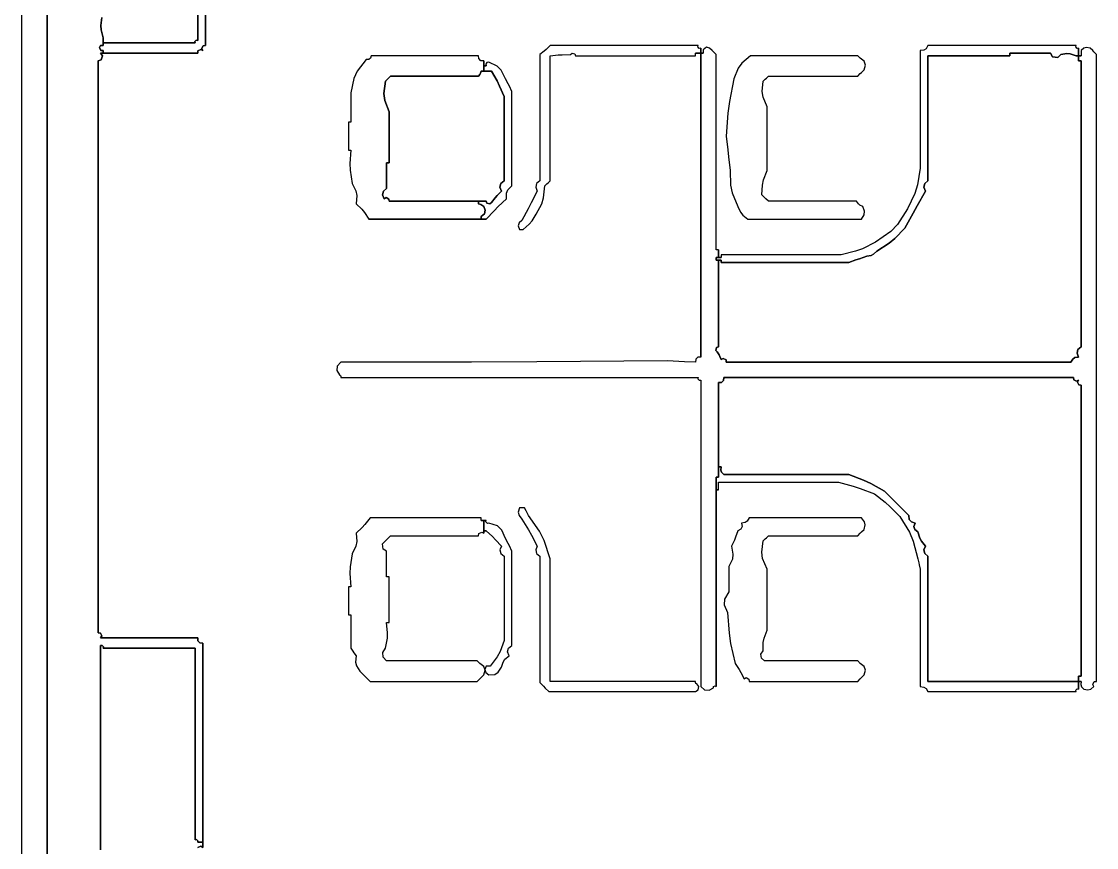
# Model space of a CAD drawing. Extents: x 0 to 5.85, y 0 to 5.4.
# Drawn here: x 0.003 to 1.407, y 1.904 to 2.982 of the extents above; entities that cross this region are included whole.
import ezdxf

# ---------------------------------------------------------------- set-up
doc = ezdxf.new("R2010")
doc.units = 0
doc.header["$LTSCALE"] = 0.40404
doc.layers.get('0').update_dxf_attribs({"linetype": 'CONTINUOUS'})

msp = doc.modelspace()

# ---------------------------------------------------------------- linework, layer by layer
for p, q in [((0.003334, 3.237495), (0.003334, 2.157219)), ((0.036676, 2.215901), (0.036676, 3.185482)), ((0.036676, 3.185482), (0.036676, 2.215901)), ((0.233393, 2.957424), (0.233393, 3.052115)), ((0.233393, 3.052115), (0.233393, 2.957424)), ((0.243396, 3.037444), (0.243396, 2.950755)), ((0.243396, 2.950755), (0.243396, 3.037444)), ((0.108361, 2.987431), (0.107083, 2.976818)), ((0.107083, 2.976818), (0.108361, 2.987431)), ((0.107083, 2.976818), (0.107439, 2.97113)), ((0.107439, 2.97113), (0.107083, 2.976818)), ((0.107439, 2.97113), (0.110028, 2.960758)), ((0.110028, 2.960758), (0.107439, 2.97113)), ((0.106694, 2.950755), (0.10517, 2.948192)), ((0.10517, 2.948192), (0.106694, 2.950755)), ((0.10517, 2.948192), (0.107063, 2.944406)), ((0.107063, 2.944406), (0.10517, 2.948192)), ((0.108028, 2.950755), (0.106694, 2.950755)), ((0.106694, 2.950755), (0.108028, 2.950755)), ((0.108694, 2.950755), (0.108028, 2.950755)), ((0.108028, 2.950755), (0.108694, 2.950755)), ((0.110028, 2.950755), (0.108694, 2.950755)), ((0.108694, 2.950755), (0.110028, 2.950755)), ((0.110028, 2.960758), (0.110028, 2.95409)), ((0.110028, 2.95409), (0.110028, 2.960758)), ((0.110028, 2.960758), (0.110028, 2.95409)), ((0.110028, 2.950755), (0.110028, 2.960758)), ((0.110028, 2.960758), (0.110028, 2.950755)), ((0.110028, 2.950755), (0.110028, 2.960758)), ((0.110028, 2.95409), (0.230059, 2.95409)), ((0.230059, 2.95409), (0.110028, 2.95409)), ((0.110028, 2.95409), (0.230059, 2.95409)), ((0.230059, 2.95409), (0.110028, 2.95409)), ((0.110028, 2.95409), (0.230059, 2.95409)), ((0.230059, 2.95409), (0.110028, 2.95409)), ((0.110028, 2.95409), (0.110028, 2.950755)), ((0.110028, 2.950755), (0.110028, 2.95409)), ((0.110028, 2.95409), (0.110028, 2.950755)), ((0.229657, 2.955932), (0.23155, 2.957825)), ((0.23155, 2.957825), (0.229657, 2.955932)), ((0.230059, 2.95409), (0.229657, 2.955932)), ((0.229657, 2.955932), (0.230059, 2.95409)), ((0.23155, 2.957825), (0.233393, 2.957424)), ((0.233393, 2.957424), (0.23155, 2.957825)), ((0.240431, 2.950436), (0.238538, 2.94665)), ((0.238538, 2.94665), (0.240431, 2.950436)), ((0.243396, 2.950755), (0.240431, 2.950436)), ((0.240431, 2.950436), (0.243396, 2.950755)), ((0.693511, 2.950755), (0.688474, 2.945767)), ((0.770864, 2.950755), (0.693511, 2.950755)), ((0.809541, 2.950755), (0.770864, 2.950755)), ((0.886894, 2.950755), (0.809541, 2.950755)), ((0.886492, 2.948913), (0.886894, 2.950755)), ((0.888385, 2.94702), (0.886492, 2.948913)), ((0.897752, 2.948446), (0.893472, 2.945022)), ((0.901898, 2.947421), (0.897752, 2.948446)), ((1.186971, 2.950755), (1.18447, 2.946648)), ((1.264324, 2.950755), (1.186971, 2.950755)), ((1.303, 2.950755), (1.264324, 2.950755)), ((1.380353, 2.950755), (1.303, 2.950755)), ((1.379952, 2.948913), (1.380353, 2.950755)), ((1.381845, 2.94702), (1.379952, 2.948913)), ((1.3939, 2.948203), (1.390677, 2.947282)), ((1.398691, 2.947421), (1.3939, 2.948203)), ((0.233393, 2.940753), (0.106694, 2.940753)), ((0.106694, 2.940753), (0.233393, 2.940753)), ((0.233393, 2.940753), (0.106694, 2.940753)), ((0.106694, 2.940753), (0.108999, 2.937221)), ((0.108999, 2.937221), (0.106694, 2.940753)), ((0.106694, 2.940753), (0.110028, 2.940753)), ((0.110028, 2.940753), (0.106694, 2.940753)), ((0.106694, 2.940753), (0.110028, 2.940753)), ((0.107063, 2.944406), (0.110028, 2.944087)), ((0.110028, 2.944087), (0.107063, 2.944406)), ((0.108999, 2.937221), (0.107323, 2.932193)), ((0.107323, 2.932193), (0.108999, 2.937221)), ((0.110028, 2.944087), (0.110028, 2.940753)), ((0.110028, 2.940753), (0.110028, 2.944087)), ((0.110028, 2.944087), (0.110028, 2.940753)), ((0.110028, 2.940753), (0.110028, 2.944087)), ((0.110028, 2.944087), (0.110028, 2.940753)), ((0.110028, 2.940753), (0.110028, 2.944087)), ((0.110028, 2.940753), (0.233393, 2.940753)), ((0.233393, 2.940753), (0.110028, 2.940753)), ((0.110028, 2.940753), (0.233393, 2.940753)), ((0.233712, 2.943718), (0.233393, 2.940753)), ((0.233393, 2.940753), (0.233712, 2.943718)), ((0.237498, 2.945611), (0.233712, 2.943718)), ((0.233712, 2.943718), (0.237498, 2.945611)), ((0.240061, 2.944087), (0.237498, 2.945611)), ((0.237498, 2.945611), (0.240061, 2.944087)), ((0.238538, 2.94665), (0.240061, 2.944087)), ((0.240061, 2.944087), (0.238538, 2.94665)), ((0.459115, 2.934239), (0.456783, 2.932489)), ((0.460118, 2.937419), (0.459115, 2.934239)), ((0.516132, 2.937419), (0.460118, 2.937419)), ((0.544139, 2.937419), (0.516132, 2.937419)), ((0.600154, 2.937419), (0.544139, 2.937419)), ((0.600287, 2.933649), (0.600154, 2.937419)), ((0.685787, 2.943416), (0.680174, 2.939086)), ((0.680174, 2.939086), (0.680174, 2.873069)), ((0.688474, 2.945767), (0.685787, 2.943416)), ((0.693511, 2.937419), (0.704154, 2.938425)), ((0.693511, 2.872069), (0.693511, 2.937419)), ((0.704154, 2.938425), (0.709499, 2.938759)), ((0.709499, 2.938759), (0.720184, 2.939086)), ((0.720184, 2.939086), (0.72224, 2.940912)), ((0.72224, 2.940912), (0.725899, 2.939997)), ((0.725899, 2.939997), (0.726853, 2.937419)), ((0.726853, 2.937419), (0.789535, 2.937419)), ((0.789535, 2.937419), (0.820877, 2.937419)), ((0.820877, 2.937419), (0.88356, 2.937419)), ((0.88356, 2.940753), (0.890228, 2.940753)), ((0.890228, 2.940753), (0.88356, 2.940753)), ((0.88356, 2.940753), (0.890228, 2.940753)), ((0.88356, 2.939419), (0.88356, 2.940753)), ((0.88356, 2.938752), (0.88356, 2.939419)), ((0.88356, 2.937419), (0.88356, 2.938752)), ((0.890228, 2.947421), (0.888385, 2.94702)), ((0.890228, 2.940753), (0.890228, 2.947421)), ((0.890228, 2.947421), (0.890228, 2.940753)), ((0.890228, 2.940753), (0.890228, 2.947421)), ((0.893562, 2.940753), (0.890228, 2.940753)), ((0.890228, 2.940753), (0.893562, 2.940753)), ((0.893562, 2.940753), (0.890228, 2.940753)), ((0.890228, 2.940753), (0.890228, 2.543985)), ((0.890228, 2.543985), (0.890228, 2.940753)), ((0.890228, 2.940753), (0.890228, 2.543985)), ((0.893472, 2.945022), (0.893562, 2.940753)), ((0.905232, 2.944087), (0.901898, 2.947421)), ((0.906899, 2.94242), (0.905232, 2.944087)), ((0.910233, 2.939086), (0.906899, 2.94242)), ((0.910233, 2.83706), (0.910233, 2.939086)), ((0.955245, 2.937419), (0.94396, 2.927833)), ((1.011259, 2.937419), (0.955245, 2.937419)), ((1.039266, 2.937419), (1.011259, 2.937419)), ((1.09528, 2.937419), (1.039266, 2.937419)), ((1.096614, 2.936085), (1.09528, 2.937419)), ((1.097281, 2.935418), (1.096614, 2.936085)), ((1.098615, 2.934084), (1.097281, 2.935418)), ((1.103654, 2.930261), (1.098615, 2.934084)), ((1.181721, 2.944816), (1.176968, 2.944087)), ((1.176968, 2.944087), (1.176968, 2.882738)), ((1.18447, 2.946648), (1.181721, 2.944816)), ((1.186971, 2.872069), (1.186971, 2.937419)), ((1.186971, 2.937419), (1.229648, 2.937419)), ((1.229648, 2.937419), (1.186971, 2.937419)), ((1.186971, 2.937419), (1.186971, 2.872069)), ((1.229648, 2.937419), (1.250987, 2.937419)), ((1.250987, 2.937419), (1.229648, 2.937419)), ((1.250987, 2.937419), (1.293665, 2.937419)), ((1.293665, 2.937419), (1.250987, 2.937419)), ((1.293665, 2.939419), (1.293665, 2.940753)), ((1.293665, 2.940753), (1.315003, 2.940753)), ((1.315003, 2.940753), (1.293665, 2.940753)), ((1.293665, 2.940753), (1.293665, 2.939419)), ((1.293665, 2.938752), (1.293665, 2.939419)), ((1.293665, 2.939419), (1.293665, 2.938752)), ((1.293665, 2.937419), (1.293665, 2.938752)), ((1.293665, 2.938752), (1.293665, 2.937419)), ((1.315003, 2.940753), (1.325673, 2.940753)), ((1.325673, 2.940753), (1.315003, 2.940753)), ((1.325673, 2.940753), (1.347012, 2.940753)), ((1.347012, 2.940753), (1.325673, 2.940753)), ((1.347012, 2.940753), (1.349692, 2.936093)), ((1.349692, 2.936093), (1.347012, 2.940753)), ((1.349692, 2.936093), (1.356603, 2.935229)), ((1.356603, 2.935229), (1.349692, 2.936093)), ((1.356603, 2.935229), (1.360348, 2.939086)), ((1.360348, 2.939086), (1.356603, 2.935229)), ((1.360348, 2.939086), (1.368258, 2.940467)), ((1.368258, 2.940467), (1.360348, 2.939086)), ((1.368258, 2.940467), (1.372781, 2.94009)), ((1.372781, 2.94009), (1.368258, 2.940467)), ((1.372781, 2.94009), (1.380353, 2.937419)), ((1.380353, 2.937419), (1.372781, 2.94009)), ((1.380353, 2.937419), (1.383688, 2.937419)), ((1.383688, 2.937419), (1.380353, 2.937419)), ((1.380353, 2.937419), (1.383688, 2.937419)), ((1.383688, 2.937419), (1.380353, 2.937419)), ((1.380353, 2.937419), (1.383688, 2.937419)), ((1.383688, 2.937419), (1.380353, 2.937419)), ((1.383688, 2.947421), (1.381845, 2.94702)), ((1.383688, 2.937419), (1.383688, 2.947421)), ((1.383688, 2.947421), (1.383688, 2.937419)), ((1.383688, 2.937419), (1.383688, 2.947421)), ((1.387022, 2.937419), (1.383688, 2.937419)), ((1.383688, 2.937419), (1.387022, 2.937419)), ((1.387022, 2.937419), (1.383688, 2.937419)), ((1.383688, 2.937419), (1.383688, 2.93075)), ((1.383688, 2.93075), (1.383688, 2.937419)), ((1.383688, 2.937419), (1.383688, 2.93075)), ((1.383688, 2.93075), (1.383688, 2.937419)), ((1.383688, 2.937419), (1.383688, 2.93075)), ((1.383688, 2.93075), (1.383688, 2.937419)), ((1.390677, 2.947282), (1.387022, 2.944087)), ((1.387022, 2.944087), (1.387022, 2.94142)), ((1.387022, 2.94142), (1.387022, 2.940086)), ((1.387022, 2.940086), (1.387022, 2.937419)), ((1.402026, 2.944087), (1.398691, 2.947421)), ((1.403693, 2.94242), (1.402026, 2.944087)), ((1.407027, 2.939086), (1.403693, 2.94242)), ((1.407027, 2.611669), (1.407027, 2.939086)), ((0.107323, 2.932193), (0.10336, 2.93075)), ((0.10336, 2.93075), (0.107323, 2.932193)), ((0.10336, 2.93075), (0.10336, 2.632007)), ((0.10336, 2.632007), (0.10336, 2.93075)), ((0.453449, 2.932417), (0.441776, 2.917306)), ((0.456783, 2.932489), (0.453449, 2.932417)), ((0.603052, 2.930884), (0.600287, 2.933649)), ((0.606822, 2.93075), (0.603052, 2.930884)), ((0.606822, 2.917414), (0.606822, 2.93075)), ((0.606822, 2.93075), (0.606822, 2.917414)), ((0.606822, 2.917414), (0.606822, 2.93075)), ((0.610156, 2.924082), (0.606822, 2.924082)), ((0.606822, 2.924082), (0.610156, 2.924082)), ((0.610156, 2.924082), (0.606822, 2.924082)), ((0.606822, 2.924082), (0.606822, 2.917414)), ((0.606822, 2.917414), (0.606822, 2.924082)), ((0.606822, 2.924082), (0.606822, 2.917414)), ((0.61115, 2.928531), (0.609766, 2.926454)), ((0.609766, 2.926454), (0.610156, 2.924082)), ((0.61349, 2.929083), (0.61115, 2.928531)), ((0.624462, 2.923614), (0.61349, 2.929083)), ((0.629693, 2.918383), (0.624462, 2.923614)), ((0.939124, 2.921137), (0.933572, 2.907411)), ((0.94396, 2.927833), (0.939124, 2.921137)), ((1.103616, 2.919081), (1.105353, 2.925163)), ((1.105353, 2.925163), (1.103654, 2.930261)), ((1.383688, 2.93075), (1.385021, 2.93075)), ((1.385021, 2.93075), (1.383688, 2.93075)), ((1.385021, 2.93075), (1.385688, 2.93075)), ((1.385688, 2.93075), (1.385021, 2.93075)), ((1.385688, 2.93075), (1.387022, 2.93075)), ((1.387022, 2.93075), (1.385688, 2.93075)), ((1.387022, 2.93075), (1.387022, 2.781379)), ((1.387022, 2.781379), (1.387022, 2.93075)), ((0.43737, 2.90776), (0.433444, 2.889073)), ((0.441776, 2.917306), (0.43737, 2.90776)), ((0.478456, 2.904077), (0.481123, 2.906744)), ((0.481123, 2.906744), (0.478456, 2.904077)), ((0.481123, 2.906744), (0.482457, 2.908078)), ((0.482457, 2.908078), (0.481123, 2.906744)), ((0.482457, 2.908078), (0.485124, 2.910745)), ((0.485124, 2.910745), (0.482457, 2.908078)), ((0.485124, 2.910745), (0.531136, 2.910745)), ((0.531136, 2.910745), (0.485124, 2.910745)), ((0.531136, 2.910745), (0.554142, 2.910745)), ((0.554142, 2.910745), (0.531136, 2.910745)), ((0.554142, 2.910745), (0.600154, 2.910745)), ((0.600154, 2.910745), (0.554142, 2.910745)), ((0.600154, 2.910745), (0.601982, 2.913101)), ((0.601982, 2.913101), (0.600154, 2.910745)), ((0.601982, 2.913101), (0.6027, 2.914537)), ((0.6027, 2.914537), (0.601982, 2.913101)), ((0.6027, 2.914537), (0.603488, 2.917414)), ((0.603488, 2.917414), (0.6027, 2.914537)), ((0.603488, 2.917414), (0.606822, 2.917414)), ((0.606822, 2.917414), (0.603488, 2.917414)), ((0.603488, 2.917414), (0.606822, 2.917414)), ((0.616825, 2.917414), (0.603488, 2.917414)), ((0.603488, 2.917414), (0.616825, 2.917414)), ((0.616825, 2.917414), (0.603488, 2.917414)), ((0.606822, 2.917414), (0.616825, 2.917414)), ((0.616825, 2.917414), (0.606822, 2.917414)), ((0.606822, 2.917414), (0.616825, 2.917414)), ((0.616825, 2.917414), (0.624274, 2.904497)), ((0.624274, 2.904497), (0.616825, 2.917414)), ((0.635163, 2.907411), (0.629693, 2.918383)), ((0.638699, 2.900848), (0.635163, 2.907411)), ((0.933572, 2.907411), (0.927823, 2.877689)), ((0.971915, 2.904077), (0.974583, 2.906744)), ((0.974583, 2.906744), (0.975917, 2.908078)), ((0.975917, 2.908078), (0.978584, 2.910745)), ((0.978584, 2.910745), (1.025262, 2.910745)), ((1.025262, 2.910745), (1.048602, 2.910745)), ((1.048602, 2.910745), (1.09528, 2.910745)), ((1.09528, 2.910745), (1.098615, 2.914079)), ((1.098615, 2.914079), (1.100282, 2.915746)), ((1.100282, 2.915746), (1.103616, 2.919081)), ((0.476617, 2.888053), (0.478456, 2.904077)), ((0.478456, 2.904077), (0.476617, 2.888053)), ((0.624274, 2.904497), (0.627632, 2.897781)), ((0.627632, 2.897781), (0.624274, 2.904497)), ((0.627632, 2.897781), (0.633496, 2.884072)), ((0.633496, 2.884072), (0.627632, 2.897781)), ((0.640369, 2.897507), (0.638699, 2.900848)), ((0.643498, 2.89074), (0.640369, 2.897507)), ((0.970502, 2.890665), (0.971915, 2.904077)), ((0.433444, 2.889073), (0.433444, 2.873736)), ((0.47773, 2.879144), (0.476617, 2.888053)), ((0.476617, 2.888053), (0.47773, 2.879144)), ((0.483457, 2.864067), (0.47773, 2.879144)), ((0.47773, 2.879144), (0.483457, 2.864067)), ((0.633496, 2.884072), (0.633496, 2.84006)), ((0.633496, 2.84006), (0.633496, 2.884072)), ((0.643498, 2.841394), (0.643498, 2.89074)), ((0.927823, 2.877689), (0.925809, 2.862582)), ((0.971631, 2.883142), (0.970502, 2.890665)), ((0.976917, 2.870735), (0.971631, 2.883142)), ((1.176968, 2.882738), (1.176968, 2.852063)), ((0.433444, 2.873736), (0.433444, 2.866067)), ((0.433444, 2.866067), (0.433444, 2.85073)), ((0.483457, 2.837393), (0.483457, 2.864067)), ((0.483457, 2.864067), (0.483457, 2.837393)), ((0.680174, 2.873069), (0.680174, 2.84006)), ((0.693511, 2.839394), (0.693511, 2.872069)), ((0.976917, 2.837393), (0.976917, 2.870735)), ((1.186971, 2.839394), (1.186971, 2.872069)), ((1.186971, 2.872069), (1.186971, 2.839394)), ((0.431444, 2.85073), (0.43011, 2.85073)), ((0.43011, 2.85073), (0.43011, 2.836059)), ((0.432111, 2.85073), (0.431444, 2.85073)), ((0.433444, 2.85073), (0.432111, 2.85073)), ((0.925809, 2.862582), (0.92357, 2.832392)), ((1.176968, 2.852063), (1.176968, 2.790714)), ((0.43011, 2.836059), (0.43011, 2.828724)), ((0.483457, 2.824056), (0.483457, 2.837393)), ((0.483457, 2.837393), (0.483457, 2.824056)), ((0.633496, 2.84006), (0.633496, 2.818055)), ((0.633496, 2.818055), (0.633496, 2.84006)), ((0.643498, 2.816721), (0.643498, 2.841394)), ((0.680174, 2.84006), (0.680174, 2.774043)), ((0.693511, 2.774043), (0.693511, 2.839394)), ((0.910233, 2.786047), (0.910233, 2.83706)), ((0.976917, 2.820722), (0.976917, 2.837393)), ((1.186971, 2.774043), (1.186971, 2.839394)), ((1.186971, 2.839394), (1.186971, 2.774043)), ((0.43011, 2.828724), (0.43011, 2.814054)), ((0.483457, 2.797383), (0.483457, 2.824056)), ((0.483457, 2.824056), (0.483457, 2.797383)), ((0.92357, 2.832392), (0.92557, 2.814387)), ((0.43011, 2.814054), (0.431444, 2.814054)), ((0.431444, 2.814054), (0.432111, 2.814054)), ((0.433444, 2.814054), (0.432058, 2.796759)), ((0.432111, 2.814054), (0.433444, 2.814054)), ((0.633496, 2.818055), (0.633496, 2.774043)), ((0.633496, 2.774043), (0.633496, 2.818055)), ((0.643498, 2.767375), (0.643498, 2.816721)), ((0.92557, 2.814387), (0.926571, 2.805385)), ((0.976917, 2.78738), (0.976917, 2.820722)), ((0.432058, 2.796759), (0.432401, 2.787847)), ((0.480123, 2.784046), (0.480123, 2.797383)), ((0.480123, 2.797383), (0.481457, 2.797383)), ((0.481457, 2.797383), (0.480123, 2.797383)), ((0.480123, 2.797383), (0.480123, 2.784046)), ((0.481457, 2.797383), (0.482123, 2.797383)), ((0.482123, 2.797383), (0.481457, 2.797383)), ((0.482123, 2.797383), (0.483457, 2.797383)), ((0.483457, 2.797383), (0.482123, 2.797383)), ((0.926571, 2.805385), (0.928571, 2.78738)), ((0.432401, 2.787847), (0.435111, 2.770709)), ((0.480123, 2.777378), (0.480123, 2.784046)), ((0.480123, 2.784046), (0.480123, 2.777378)), ((0.910233, 2.68402), (0.910233, 2.786047)), ((0.928571, 2.78738), (0.929203, 2.768295)), ((0.972228, 2.775311), (0.976917, 2.78738)), ((1.176968, 2.790714), (1.173182, 2.768681)), ((1.387022, 2.781379), (1.387022, 2.706693)), ((1.387022, 2.706693), (1.387022, 2.781379)), ((0.435111, 2.770709), (0.439891, 2.760963)), ((0.480123, 2.764041), (0.480123, 2.777378)), ((0.480123, 2.777378), (0.480123, 2.764041)), ((0.629256, 2.770541), (0.628069, 2.765792)), ((0.628069, 2.765792), (0.629256, 2.770541)), ((0.628069, 2.765792), (0.630161, 2.760707)), ((0.630161, 2.760707), (0.628069, 2.765792)), ((0.633496, 2.774043), (0.629256, 2.770541)), ((0.629256, 2.770541), (0.633496, 2.774043)), ((0.638255, 2.762467), (0.643498, 2.767375)), ((0.675935, 2.770541), (0.674748, 2.765792)), ((0.674748, 2.765792), (0.67684, 2.760707)), ((0.680174, 2.774043), (0.675935, 2.770541)), ((0.685076, 2.752082), (0.686842, 2.767375)), ((0.686842, 2.767375), (0.68951, 2.770042)), ((0.68951, 2.770042), (0.690844, 2.771376)), ((0.690844, 2.771376), (0.693511, 2.774043)), ((0.929203, 2.768295), (0.93133, 2.75837)), ((0.970248, 2.755705), (0.970824, 2.76864)), ((0.970824, 2.76864), (0.972228, 2.775311)), ((1.173182, 2.768681), (1.16973, 2.757636)), ((1.181544, 2.765792), (1.182731, 2.770541)), ((1.182731, 2.770541), (1.181544, 2.765792)), ((1.183636, 2.760707), (1.181544, 2.765792)), ((1.181544, 2.765792), (1.183636, 2.760707)), ((1.182731, 2.770541), (1.186971, 2.774043)), ((1.186971, 2.774043), (1.182731, 2.770541)), ((0.439891, 2.760963), (0.441037, 2.754852)), ((0.441037, 2.754852), (0.440113, 2.744036)), ((0.474697, 2.755789), (0.475884, 2.760538)), ((0.475884, 2.760538), (0.474697, 2.755789)), ((0.476789, 2.750704), (0.474697, 2.755789)), ((0.474697, 2.755789), (0.476789, 2.750704)), ((0.475884, 2.760538), (0.480123, 2.764041)), ((0.480123, 2.764041), (0.475884, 2.760538)), ((0.479352, 2.752228), (0.476789, 2.750704)), ((0.476789, 2.750704), (0.479352, 2.752228)), ((0.483138, 2.750335), (0.479352, 2.752228)), ((0.479352, 2.752228), (0.483138, 2.750335)), ((0.621972, 2.751866), (0.616825, 2.745703)), ((0.616825, 2.745703), (0.621972, 2.751866)), ((0.624644, 2.754872), (0.621972, 2.751866)), ((0.621972, 2.751866), (0.624644, 2.754872)), ((0.630161, 2.760707), (0.624644, 2.754872)), ((0.624644, 2.754872), (0.630161, 2.760707)), ((0.636417, 2.757874), (0.638255, 2.762467)), ((0.63683, 2.750704), (0.636417, 2.757874)), ((0.67684, 2.760707), (0.668845, 2.745366)), ((0.682569, 2.744201), (0.685076, 2.752082)), ((0.93133, 2.75837), (0.938574, 2.740702)), ((0.973583, 2.752371), (0.970248, 2.755705)), ((0.97525, 2.750704), (0.973583, 2.752371)), ((1.16973, 2.757636), (1.160297, 2.737367)), ((1.173002, 2.741349), (1.183636, 2.760707)), ((1.183636, 2.760707), (1.173002, 2.741349)), ((0.440113, 2.744036), (0.447787, 2.736992)), ((0.483457, 2.74737), (0.483138, 2.750335)), ((0.483138, 2.750335), (0.483457, 2.74737)), ((0.600154, 2.74737), (0.483457, 2.74737)), ((0.483457, 2.74737), (0.600154, 2.74737)), ((0.600154, 2.74737), (0.483457, 2.74737)), ((0.483457, 2.74737), (0.610156, 2.74737)), ((0.610156, 2.74737), (0.483457, 2.74737)), ((0.483457, 2.74737), (0.610156, 2.74737)), ((0.600154, 2.744036), (0.600154, 2.74737)), ((0.600154, 2.74737), (0.600154, 2.744036)), ((0.600154, 2.744036), (0.600154, 2.74737)), ((0.610156, 2.74737), (0.600154, 2.74737)), ((0.600154, 2.74737), (0.610156, 2.74737)), ((0.610156, 2.74737), (0.600154, 2.74737)), ((0.600154, 2.74737), (0.600154, 2.744036)), ((0.600154, 2.744036), (0.600154, 2.74737)), ((0.600154, 2.74737), (0.600154, 2.744036)), ((0.60303, 2.743248), (0.600154, 2.744036)), ((0.600154, 2.744036), (0.60303, 2.743248)), ((0.604466, 2.74253), (0.60303, 2.743248)), ((0.60303, 2.743248), (0.604466, 2.74253)), ((0.606822, 2.740702), (0.604466, 2.74253)), ((0.604466, 2.74253), (0.606822, 2.740702)), ((0.608914, 2.735616), (0.606822, 2.740702)), ((0.606822, 2.740702), (0.608914, 2.735616)), ((0.611116, 2.744793), (0.610156, 2.74737)), ((0.610156, 2.74737), (0.611116, 2.744793)), ((0.614765, 2.743881), (0.611116, 2.744793)), ((0.611116, 2.744793), (0.614765, 2.743881)), ((0.616825, 2.745703), (0.614765, 2.743881)), ((0.614765, 2.743881), (0.616825, 2.745703)), ((0.620497, 2.735019), (0.625841, 2.740364)), ((0.625841, 2.740364), (0.63683, 2.750704)), ((0.664844, 2.737697), (0.656835, 2.722364)), ((0.668845, 2.745366), (0.664844, 2.737697)), ((0.675173, 2.730699), (0.682569, 2.744201)), ((0.938574, 2.740702), (0.9423, 2.733018)), ((0.978584, 2.74737), (0.97525, 2.750704)), ((1.024596, 2.74737), (0.978584, 2.74737)), ((1.047602, 2.74737), (1.024596, 2.74737)), ((1.093613, 2.74737), (1.047602, 2.74737)), ((1.096218, 2.743987), (1.093613, 2.74737)), ((1.098076, 2.7425), (1.096218, 2.743987)), ((1.101949, 2.740702), (1.098076, 2.7425)), ((1.104138, 2.734368), (1.101949, 2.740702)), ((1.160297, 2.737367), (1.147303, 2.717127)), ((1.167668, 2.73168), (1.173002, 2.741349)), ((1.173002, 2.741349), (1.167668, 2.73168)), ((0.447787, 2.736992), (0.451239, 2.732849)), ((0.451239, 2.732849), (0.456784, 2.724031)), ((0.456784, 2.724031), (0.603488, 2.724031)), ((0.603488, 2.724031), (0.456784, 2.724031)), ((0.456784, 2.724031), (0.603488, 2.724031)), ((0.603488, 2.727365), (0.607727, 2.730867)), ((0.607727, 2.730867), (0.603488, 2.727365)), ((0.603488, 2.724031), (0.603488, 2.727365)), ((0.603488, 2.727365), (0.603488, 2.724031)), ((0.603488, 2.724031), (0.603488, 2.727365)), ((0.603488, 2.727365), (0.603488, 2.724031)), ((0.603488, 2.724031), (0.603488, 2.727365)), ((0.603488, 2.727365), (0.603488, 2.724031)), ((0.603488, 2.724031), (0.610156, 2.724031)), ((0.610156, 2.724031), (0.603488, 2.724031)), ((0.603488, 2.724031), (0.610156, 2.724031)), ((0.607727, 2.730867), (0.608914, 2.735616)), ((0.608914, 2.735616), (0.607727, 2.730867)), ((0.610156, 2.724031), (0.620497, 2.735019)), ((0.669933, 2.721697), (0.675173, 2.730699)), ((0.9423, 2.733018), (0.945232, 2.729353)), ((0.945232, 2.729353), (0.95191, 2.724031)), ((0.95191, 2.724031), (1.011259, 2.724031)), ((1.011259, 2.724031), (1.040933, 2.724031)), ((1.040933, 2.724031), (1.100282, 2.724031)), ((1.100282, 2.724031), (1.103682, 2.729805)), ((1.103682, 2.729805), (1.104138, 2.734368)), ((1.156963, 2.712361), (1.167668, 2.73168)), ((1.167668, 2.73168), (1.156963, 2.712361)), ((0.653051, 2.719322), (0.651895, 2.715275)), ((0.651895, 2.715275), (0.653501, 2.710694)), ((0.656835, 2.722364), (0.653051, 2.719322)), ((0.653501, 2.710694), (0.655501, 2.710694)), ((0.655501, 2.710694), (0.656501, 2.710694)), ((0.656501, 2.710694), (0.658502, 2.710694)), ((0.658502, 2.710694), (0.666412, 2.717471)), ((0.666412, 2.717471), (0.669933, 2.721697)), ((1.147303, 2.717127), (1.138335, 2.707801)), ((1.143659, 2.698859), (1.156963, 2.712361)), ((1.156963, 2.712361), (1.143659, 2.698859)), ((1.138335, 2.707801), (1.11862, 2.694023)), ((1.136156, 2.69272), (1.143659, 2.698859)), ((1.143659, 2.698859), (1.136156, 2.69272)), ((1.387022, 2.706693), (1.387022, 2.557321)), ((1.387022, 2.557321), (1.387022, 2.706693)), ((0.911567, 2.68402), (0.910233, 2.68402)), ((0.912234, 2.68402), (0.911567, 2.68402)), ((0.913567, 2.68402), (0.912234, 2.68402)), ((0.913567, 2.674018), (0.913567, 2.68402)), ((0.913567, 2.68402), (0.913567, 2.674018)), ((0.913567, 2.674018), (0.913567, 2.68402)), ((1.092213, 2.682095), (1.073608, 2.677352)), ((1.101414, 2.685503), (1.092213, 2.682095)), ((1.11862, 2.694023), (1.101414, 2.685503)), ((1.115938, 2.678272), (1.120287, 2.682353)), ((1.120287, 2.682353), (1.115938, 2.678272)), ((1.120287, 2.682353), (1.136156, 2.69272)), ((1.136156, 2.69272), (1.120287, 2.682353)), ((0.910233, 2.672684), (0.910233, 2.674018)), ((0.910233, 2.674018), (0.913567, 2.674018)), ((0.913567, 2.674018), (0.910233, 2.674018)), ((0.910233, 2.674018), (0.913567, 2.674018)), ((0.916901, 2.674018), (0.910233, 2.674018)), ((0.910233, 2.674018), (0.916901, 2.674018)), ((0.916901, 2.674018), (0.910233, 2.674018)), ((0.910233, 2.674018), (0.910233, 2.672684)), ((0.910233, 2.672017), (0.910233, 2.672684)), ((0.910233, 2.672684), (0.910233, 2.672017)), ((0.910233, 2.670684), (0.910233, 2.672017)), ((0.910233, 2.672017), (0.910233, 2.670684)), ((0.913567, 2.670684), (0.910233, 2.670684)), ((0.910233, 2.670684), (0.913567, 2.670684)), ((0.913567, 2.670684), (0.910233, 2.670684)), ((0.910233, 2.670684), (0.916901, 2.670684)), ((0.916901, 2.670684), (0.910233, 2.670684)), ((0.910233, 2.670684), (0.916901, 2.670684)), ((0.913567, 2.557321), (0.913567, 2.670684)), ((0.913567, 2.670684), (0.913567, 2.557321)), ((0.913567, 2.557321), (0.913567, 2.670684)), ((0.916901, 2.670684), (0.913567, 2.670684)), ((0.913567, 2.670684), (0.916901, 2.670684)), ((0.916901, 2.670684), (0.913567, 2.670684)), ((0.913567, 2.670684), (0.913567, 2.557321)), ((0.913567, 2.557321), (0.913567, 2.670684)), ((0.913567, 2.670684), (0.913567, 2.557321)), ((0.979584, 2.677352), (0.916901, 2.677352)), ((0.916901, 2.677352), (0.916901, 2.676018)), ((0.916901, 2.676018), (0.916901, 2.675352)), ((0.916901, 2.675352), (0.916901, 2.674018)), ((0.916901, 2.670684), (0.916901, 2.66935)), ((0.916901, 2.66935), (0.916901, 2.670684)), ((0.916901, 2.66935), (0.916901, 2.668683)), ((0.916901, 2.668683), (0.916901, 2.66935)), ((0.916901, 2.668683), (0.916901, 2.66735)), ((0.916901, 2.66735), (0.916901, 2.668683)), ((0.916901, 2.66735), (0.983585, 2.66735)), ((0.983585, 2.66735), (0.916901, 2.66735)), ((1.010925, 2.677352), (0.979584, 2.677352)), ((0.983585, 2.66735), (1.016927, 2.66735)), ((1.016927, 2.66735), (0.983585, 2.66735)), ((1.073608, 2.677352), (1.010925, 2.677352)), ((1.016927, 2.66735), (1.083611, 2.66735)), ((1.083611, 2.66735), (1.016927, 2.66735)), ((1.083611, 2.66735), (1.092916, 2.670768)), ((1.092916, 2.670768), (1.083611, 2.66735)), ((1.092916, 2.670768), (1.097585, 2.672435)), ((1.097585, 2.672435), (1.092916, 2.670768)), ((1.097585, 2.672435), (1.10695, 2.675685)), ((1.10695, 2.675685), (1.097585, 2.672435)), ((1.10695, 2.675685), (1.112825, 2.676715)), ((1.112825, 2.676715), (1.10695, 2.675685)), ((1.112825, 2.676715), (1.115938, 2.678272)), ((1.115938, 2.678272), (1.112825, 2.676715)), ((0.10336, 2.632007), (0.10336, 2.482636)), ((0.10336, 2.482636), (0.10336, 2.632007)), ((1.407027, 2.44796), (1.407027, 2.611669)), ((0.910136, 2.552762), (0.911018, 2.556291)), ((0.911018, 2.556291), (0.910136, 2.552762)), ((0.911018, 2.556291), (0.913567, 2.557321)), ((0.913567, 2.557321), (0.911018, 2.556291)), ((1.387022, 2.557321), (1.382783, 2.553819)), ((1.382783, 2.553819), (1.387022, 2.557321)), ((0.883693, 2.541086), (0.88356, 2.537316)), ((0.886458, 2.543851), (0.883693, 2.541086)), ((0.890228, 2.543985), (0.886458, 2.543851)), ((0.9119, 2.550653), (0.910136, 2.552762)), ((0.910136, 2.552762), (0.9119, 2.550653)), ((0.914189, 2.546809), (0.9119, 2.550653)), ((0.9119, 2.550653), (0.914189, 2.546809)), ((0.9152, 2.544787), (0.914189, 2.546809)), ((0.914189, 2.546809), (0.9152, 2.544787)), ((0.916901, 2.54065), (0.9152, 2.544787)), ((0.9152, 2.544787), (0.916901, 2.54065)), ((0.919465, 2.542174), (0.916901, 2.54065)), ((0.916901, 2.54065), (0.919465, 2.542174)), ((0.923251, 2.540281), (0.919465, 2.542174)), ((0.919465, 2.542174), (0.923251, 2.540281)), ((1.376186, 2.541423), (1.373685, 2.537316)), ((1.373685, 2.537316), (1.376186, 2.541423)), ((1.378935, 2.543256), (1.376186, 2.541423)), ((1.376186, 2.541423), (1.378935, 2.543256)), ((1.383688, 2.543985), (1.378935, 2.543256)), ((1.378935, 2.543256), (1.383688, 2.543985)), ((1.382783, 2.553819), (1.381595, 2.54907)), ((1.381595, 2.54907), (1.382783, 2.553819)), ((1.381595, 2.54907), (1.383688, 2.543985)), ((1.383688, 2.543985), (1.381595, 2.54907)), ((0.415718, 2.532252), (0.415141, 2.526478)), ((0.420108, 2.537316), (0.415718, 2.532252)), ((0.590819, 2.537316), (0.420108, 2.537316)), ((0.676177, 2.53765), (0.590819, 2.537316)), ((0.846883, 2.538983), (0.676177, 2.53765)), ((0.861548, 2.538203), (0.846883, 2.538983)), ((0.868884, 2.537869), (0.861548, 2.538203)), ((0.88356, 2.537316), (0.868884, 2.537869)), ((0.92357, 2.537316), (0.923251, 2.540281)), ((0.923251, 2.540281), (0.92357, 2.537316)), ((1.103616, 2.537316), (0.92357, 2.537316)), ((0.92357, 2.537316), (1.103616, 2.537316)), ((1.193639, 2.537316), (1.103616, 2.537316)), ((1.103616, 2.537316), (1.193639, 2.537316)), ((1.373685, 2.537316), (1.193639, 2.537316)), ((1.193639, 2.537316), (1.373685, 2.537316)), ((0.415141, 2.526478), (0.41844, 2.520645)), ((0.41844, 2.520645), (0.419744, 2.519921)), ((0.419744, 2.519921), (0.42031, 2.518788)), ((0.42031, 2.518788), (0.420108, 2.517311)), ((0.420108, 2.517311), (0.606822, 2.517311)), ((0.606822, 2.517311), (0.700179, 2.517311)), ((0.700179, 2.517311), (0.886894, 2.517311)), ((0.886894, 2.517311), (0.886578, 2.515452)), ((0.886578, 2.515452), (0.888368, 2.513661)), ((0.888368, 2.513661), (0.890228, 2.513977)), ((0.890228, 2.513977), (0.890228, 2.353936)), ((0.917337, 2.510776), (0.920102, 2.513541)), ((0.920102, 2.513541), (0.917337, 2.510776)), ((0.920102, 2.513541), (0.920236, 2.517311)), ((0.920236, 2.517311), (0.920102, 2.513541)), ((0.920236, 2.517311), (1.102949, 2.517311)), ((1.102949, 2.517311), (0.920236, 2.517311)), ((1.102949, 2.517311), (1.194306, 2.517311)), ((1.194306, 2.517311), (1.102949, 2.517311)), ((1.194306, 2.517311), (1.377019, 2.517311)), ((1.377019, 2.517311), (1.194306, 2.517311)), ((1.377019, 2.517311), (1.377338, 2.514346)), ((1.377338, 2.514346), (1.377019, 2.517311)), ((1.377338, 2.514346), (1.381124, 2.512453)), ((1.381124, 2.512453), (1.377338, 2.514346)), ((1.381124, 2.512453), (1.383688, 2.513977)), ((1.383688, 2.513977), (1.381124, 2.512453)), ((1.383688, 2.513977), (1.382164, 2.511413)), ((1.382164, 2.511413), (1.383688, 2.513977)), ((0.913567, 2.510643), (0.917337, 2.510776)), ((0.917337, 2.510776), (0.913567, 2.510643)), ((0.913567, 2.387278), (0.913567, 2.510643)), ((0.913567, 2.510643), (0.913567, 2.387278)), ((0.913567, 2.387278), (0.913567, 2.510643)), ((0.913567, 2.510643), (0.913567, 2.400615)), ((0.913567, 2.400615), (0.913567, 2.510643)), ((0.913567, 2.510643), (0.913567, 2.400615)), ((1.382164, 2.511413), (1.384057, 2.507627)), ((1.384057, 2.507627), (1.382164, 2.511413)), ((1.384057, 2.507627), (1.387022, 2.507309)), ((1.387022, 2.507309), (1.384057, 2.507627)), ((1.387022, 2.507309), (1.387022, 2.35527)), ((1.387022, 2.35527), (1.387022, 2.507309)), ((0.10336, 2.482636), (0.10336, 2.183892)), ((0.10336, 2.183892), (0.10336, 2.482636)), ((1.407027, 2.120543), (1.407027, 2.44796)), ((0.916901, 2.400615), (0.913567, 2.400615)), ((0.913567, 2.400615), (0.916901, 2.400615)), ((0.916901, 2.400615), (0.913567, 2.400615)), ((0.913567, 2.400615), (0.913567, 2.387278)), ((0.913567, 2.387278), (0.913567, 2.400615)), ((0.913567, 2.400615), (0.913567, 2.387278)), ((0.913567, 2.400615), (0.916901, 2.400615)), ((0.916901, 2.400615), (0.913567, 2.400615)), ((0.913567, 2.400615), (0.916901, 2.400615)), ((0.916425, 2.396424), (0.916901, 2.400615)), ((0.916901, 2.400615), (0.916425, 2.396424)), ((0.911567, 2.387278), (0.910233, 2.387278)), ((0.910233, 2.387278), (0.910233, 2.370607)), ((0.910233, 2.370607), (0.910233, 2.387278)), ((0.910233, 2.387278), (0.910233, 2.370607)), ((0.910233, 2.113874), (0.910233, 2.387278)), ((0.910233, 2.387278), (0.910233, 2.113874)), ((0.910233, 2.113874), (0.910233, 2.387278)), ((0.910233, 2.387278), (0.911567, 2.387278)), ((0.912234, 2.387278), (0.911567, 2.387278)), ((0.911567, 2.387278), (0.912234, 2.387278)), ((0.913567, 2.387278), (0.912234, 2.387278)), ((0.912234, 2.387278), (0.913567, 2.387278)), ((0.91734, 2.393679), (0.916425, 2.396424)), ((0.916425, 2.396424), (0.91734, 2.393679)), ((0.920236, 2.390612), (0.91734, 2.393679)), ((0.91734, 2.393679), (0.920236, 2.390612)), ((0.985586, 2.390612), (0.920236, 2.390612)), ((0.920236, 2.390612), (0.985586, 2.390612)), ((1.018261, 2.390612), (0.985586, 2.390612)), ((0.985586, 2.390612), (1.018261, 2.390612)), ((1.083611, 2.390612), (1.018261, 2.390612)), ((1.018261, 2.390612), (1.083611, 2.390612)), ((1.102768, 2.383078), (1.083611, 2.390612)), ((1.083611, 2.390612), (1.102768, 2.383078)), ((0.913567, 2.376608), (0.913567, 2.380609)), ((0.913567, 2.380609), (0.97625, 2.380609)), ((0.913567, 2.374608), (0.913567, 2.376608)), ((0.913567, 2.370607), (0.913567, 2.374608)), ((0.97625, 2.380609), (1.007591, 2.380609)), ((1.007591, 2.380609), (1.070274, 2.380609)), ((1.070274, 2.380609), (1.089184, 2.375408)), ((1.089184, 2.375408), (1.098553, 2.372396)), ((1.098553, 2.372396), (1.116953, 2.365606)), ((1.112171, 2.378712), (1.102768, 2.383078)), ((1.102768, 2.383078), (1.112171, 2.378712)), ((1.130289, 2.36894), (1.112171, 2.378712)), ((1.112171, 2.378712), (1.130289, 2.36894)), ((0.910233, 2.370607), (0.913567, 2.370607)), ((0.913567, 2.370607), (0.910233, 2.370607)), ((0.910233, 2.370607), (0.913567, 2.370607)), ((1.116953, 2.365606), (1.131009, 2.354453)), ((1.142959, 2.35627), (1.130289, 2.36894)), ((1.130289, 2.36894), (1.142959, 2.35627)), ((0.653501, 2.347268), (0.652003, 2.341305)), ((0.656168, 2.347268), (0.653501, 2.347268)), ((0.657502, 2.347268), (0.656168, 2.347268)), ((0.660169, 2.347268), (0.657502, 2.347268)), ((0.662209, 2.343287), (0.660169, 2.347268)), ((0.890228, 2.353936), (0.890228, 2.273915)), ((1.131009, 2.354453), (1.137728, 2.348406)), ((1.137728, 2.348406), (1.150294, 2.335598)), ((1.149294, 2.349935), (1.142959, 2.35627)), ((1.142959, 2.35627), (1.149294, 2.349935)), ((1.161964, 2.337265), (1.149294, 2.349935)), ((1.149294, 2.349935), (1.161964, 2.337265)), ((1.387022, 2.35527), (1.387022, 2.27925)), ((1.387022, 2.27925), (1.387022, 2.35527)), ((0.458451, 2.333931), (0.451728, 2.325408)), ((0.516466, 2.333931), (0.458451, 2.333931)), ((0.545473, 2.333931), (0.516466, 2.333931)), ((0.603488, 2.333931), (0.545473, 2.333931)), ((0.603488, 2.332597), (0.603488, 2.333931)), ((0.603488, 2.33193), (0.603488, 2.332597)), ((0.603488, 2.330597), (0.603488, 2.33193)), ((0.606822, 2.330597), (0.603488, 2.330597)), ((0.603488, 2.330597), (0.606822, 2.330597)), ((0.606822, 2.330597), (0.603488, 2.330597)), ((0.606822, 2.313926), (0.606822, 2.330597)), ((0.606822, 2.330597), (0.606822, 2.313926)), ((0.606822, 2.313926), (0.606822, 2.330597)), ((0.610156, 2.330597), (0.606822, 2.330597)), ((0.606822, 2.330597), (0.610156, 2.330597)), ((0.610156, 2.330597), (0.606822, 2.330597)), ((0.606822, 2.330597), (0.606822, 2.31726)), ((0.606822, 2.31726), (0.606822, 2.330597)), ((0.606822, 2.330597), (0.606822, 2.31726)), ((0.609755, 2.328754), (0.610156, 2.330597)), ((0.652003, 2.341305), (0.652953, 2.337031)), ((0.652953, 2.337031), (0.656835, 2.332264)), ((0.656835, 2.332264), (0.665259, 2.31851)), ((0.66321, 2.341286), (0.662209, 2.343287)), ((0.66517, 2.337265), (0.66321, 2.341286)), ((0.679756, 2.316533), (0.66517, 2.337265)), ((0.953577, 2.333931), (0.951076, 2.329824)), ((1.012259, 2.333931), (0.953577, 2.333931)), ((1.0416, 2.333931), (1.012259, 2.333931)), ((1.100282, 2.333931), (1.0416, 2.333931)), ((1.104019, 2.329049), (1.100282, 2.333931)), ((1.150294, 2.335598), (1.162858, 2.315262)), ((1.162526, 2.332087), (1.161964, 2.337265)), ((1.161964, 2.337265), (1.162526, 2.332087)), ((1.165308, 2.328749), (1.162526, 2.332087)), ((1.162526, 2.332087), (1.165308, 2.328749)), ((0.44802, 2.321363), (0.440113, 2.313926)), ((0.451728, 2.325408), (0.44802, 2.321363)), ((0.606822, 2.31726), (0.610156, 2.31726)), ((0.610156, 2.31726), (0.606822, 2.31726)), ((0.606822, 2.31726), (0.610156, 2.31726)), ((0.611648, 2.326861), (0.609755, 2.328754)), ((0.610156, 2.31726), (0.618411, 2.309519)), ((0.61349, 2.327262), (0.611648, 2.326861)), ((0.624695, 2.32357), (0.61349, 2.327262)), ((0.630587, 2.318131), (0.624695, 2.32357)), ((0.635163, 2.307257), (0.630587, 2.318131)), ((0.665259, 2.31851), (0.669267, 2.311495)), ((0.685677, 2.304691), (0.679756, 2.316533)), ((0.938574, 2.31726), (0.935837, 2.309034)), ((0.942559, 2.319292), (0.938574, 2.31726)), ((0.94434, 2.322855), (0.942559, 2.319292)), ((0.948328, 2.327991), (0.943575, 2.327262)), ((0.943575, 2.327262), (0.94434, 2.322855)), ((0.951076, 2.329824), (0.948328, 2.327991)), ((1.100282, 2.315593), (1.103616, 2.318927)), ((1.103616, 2.318927), (1.104934, 2.324932)), ((1.104934, 2.324932), (1.104019, 2.329049)), ((1.1703, 2.327262), (1.165308, 2.328749)), ((1.165308, 2.328749), (1.1703, 2.327262)), ((1.168694, 2.322681), (1.1703, 2.327262)), ((1.1703, 2.327262), (1.168694, 2.322681)), ((1.16985, 2.318634), (1.168694, 2.322681)), ((1.168694, 2.322681), (1.16985, 2.318634)), ((1.173634, 2.315593), (1.16985, 2.318634)), ((1.16985, 2.318634), (1.173634, 2.315593)), ((0.441037, 2.30311), (0.439891, 2.296999)), ((0.440113, 2.313926), (0.441037, 2.30311)), ((0.474598, 2.300178), (0.478456, 2.303923)), ((0.478456, 2.303923), (0.481123, 2.30659)), ((0.481123, 2.30659), (0.482457, 2.307924)), ((0.482457, 2.307924), (0.485124, 2.310592)), ((0.485124, 2.310592), (0.531136, 2.310592)), ((0.531136, 2.310592), (0.554142, 2.310592)), ((0.554142, 2.310592), (0.600154, 2.310592)), ((0.600154, 2.310592), (0.600473, 2.313557)), ((0.600473, 2.313557), (0.604259, 2.31545)), ((0.604259, 2.31545), (0.606822, 2.313926)), ((0.618411, 2.309519), (0.622421, 2.30551)), ((0.622421, 2.30551), (0.630161, 2.297255)), ((0.638699, 2.300694), (0.635163, 2.307257)), ((0.669267, 2.311495), (0.67684, 2.297255)), ((0.693511, 2.280584), (0.685677, 2.304691)), ((0.934152, 2.30499), (0.930238, 2.297255)), ((0.935837, 2.309034), (0.934152, 2.30499)), ((0.969944, 2.289249), (0.971915, 2.303923)), ((0.971915, 2.303923), (0.974583, 2.30659)), ((0.974583, 2.30659), (0.975917, 2.307924)), ((0.975917, 2.307924), (0.978584, 2.310592)), ((0.978584, 2.310592), (1.025262, 2.310592)), ((1.025262, 2.310592), (1.048602, 2.310592)), ((1.048602, 2.310592), (1.09528, 2.310592)), ((1.09528, 2.310592), (1.098615, 2.313926)), ((1.098615, 2.313926), (1.100282, 2.315593)), ((1.162858, 2.315262), (1.167742, 2.30375)), ((1.167742, 2.30375), (1.173634, 2.280584)), ((1.176253, 2.307658), (1.173634, 2.315593)), ((1.173634, 2.315593), (1.176253, 2.307658)), ((1.178383, 2.303753), (1.176253, 2.307658)), ((1.176253, 2.307658), (1.178383, 2.303753)), ((1.183636, 2.297255), (1.178383, 2.303753)), ((1.178383, 2.303753), (1.183636, 2.297255)), ((0.439891, 2.296999), (0.435111, 2.287252)), ((0.475462, 2.293266), (0.474598, 2.300178)), ((0.480123, 2.290586), (0.475462, 2.293266)), ((0.480123, 2.27725), (0.480123, 2.290586)), ((0.630161, 2.297255), (0.628069, 2.292169)), ((0.628069, 2.292169), (0.629256, 2.28742)), ((0.640369, 2.297354), (0.638699, 2.300694)), ((0.643498, 2.290586), (0.640369, 2.297354)), ((0.643498, 2.24124), (0.643498, 2.290586)), ((0.67684, 2.297255), (0.674748, 2.292169)), ((0.674748, 2.292169), (0.675935, 2.28742)), ((0.930238, 2.297255), (0.932361, 2.286714)), ((0.971088, 2.280858), (0.969944, 2.289249)), ((1.181544, 2.292169), (1.183636, 2.297255)), ((1.183636, 2.297255), (1.181544, 2.292169)), ((1.182731, 2.28742), (1.181544, 2.292169)), ((1.181544, 2.292169), (1.182731, 2.28742)), ((0.435111, 2.287252), (0.432401, 2.270115)), ((0.480123, 2.270581), (0.480123, 2.27725)), ((0.629256, 2.28742), (0.633496, 2.283918)), ((0.633496, 2.283918), (0.633496, 2.239907)), ((0.675935, 2.28742), (0.680174, 2.283918)), ((0.680174, 2.283918), (0.680174, 2.217901)), ((0.693511, 2.216567), (0.693511, 2.280584)), ((0.931556, 2.280275), (0.926904, 2.270581)), ((0.932361, 2.286714), (0.931556, 2.280275)), ((0.976917, 2.267247), (0.971088, 2.280858)), ((1.173634, 2.280584), (1.174967, 2.275249)), ((1.174967, 2.275249), (1.175634, 2.272582)), ((1.186971, 2.283918), (1.182731, 2.28742)), ((1.182731, 2.28742), (1.186971, 2.283918)), ((1.186971, 2.218568), (1.186971, 2.283918)), ((1.186971, 2.283918), (1.186971, 2.218568)), ((1.387022, 2.27925), (1.387022, 2.127211)), ((1.387022, 2.127211), (1.387022, 2.27925)), ((0.432401, 2.270115), (0.432058, 2.261203)), ((0.432058, 2.261203), (0.433444, 2.243908)), ((0.480123, 2.257245), (0.480123, 2.270581)), ((0.890228, 2.273915), (0.890228, 2.113874)), ((0.926904, 2.270581), (0.926904, 2.257245)), ((0.976917, 2.235239), (0.976917, 2.267247)), ((1.175634, 2.272582), (1.176968, 2.267247)), ((1.176968, 2.267247), (1.176968, 2.205898)), ((0.481457, 2.257245), (0.480123, 2.257245)), ((0.482123, 2.257245), (0.481457, 2.257245)), ((0.483457, 2.257245), (0.482123, 2.257245)), ((0.483457, 2.233238), (0.483457, 2.257245)), ((0.926904, 2.257245), (0.926904, 2.250576)), ((0.926904, 2.250576), (0.926904, 2.237239)), ((0.431444, 2.243908), (0.43011, 2.243908)), ((0.43011, 2.243908), (0.43011, 2.229237)), ((0.432111, 2.243908), (0.431444, 2.243908)), ((0.433444, 2.243908), (0.432111, 2.243908)), ((0.483457, 2.221235), (0.483457, 2.233238)), ((0.633496, 2.239907), (0.633496, 2.217901)), ((0.643498, 2.216567), (0.643498, 2.24124)), ((0.926904, 2.237239), (0.921444, 2.228049)), ((0.976917, 2.219235), (0.976917, 2.235239)), ((0.43011, 2.229237), (0.43011, 2.221902)), ((0.43011, 2.221902), (0.43011, 2.207232)), ((0.483457, 2.197229), (0.483457, 2.221235)), ((0.633496, 2.217901), (0.633496, 2.17389)), ((0.680174, 2.217901), (0.680174, 2.184893)), ((0.921444, 2.228049), (0.920963, 2.220365)), ((0.920963, 2.220365), (0.925237, 2.210566)), ((0.976917, 2.187227), (0.976917, 2.219235)), ((1.186971, 2.185893), (1.186971, 2.218568)), ((1.186971, 2.218568), (1.186971, 2.185893)), ((0.036676, 0.276738), (0.036676, 2.215901)), ((0.036676, 2.215901), (0.036676, 0.276738)), ((0.43011, 2.207232), (0.431444, 2.207232)), ((0.431444, 2.207232), (0.432111, 2.207232)), ((0.432111, 2.207232), (0.433444, 2.207232)), ((0.433444, 2.207232), (0.433444, 2.189894)), ((0.643498, 2.167221), (0.643498, 2.216567)), ((0.693511, 2.184559), (0.693511, 2.216567)), ((0.925237, 2.210566), (0.927243, 2.183669)), ((1.176968, 2.205898), (1.176968, 2.175224)), ((0.433444, 2.189894), (0.433444, 2.181225)), ((0.481455, 2.183942), (0.480123, 2.197229)), ((0.480123, 2.197229), (0.481457, 2.197229)), ((0.481457, 2.197229), (0.482123, 2.197229)), ((0.482123, 2.197229), (0.483457, 2.197229)), ((0.10336, 2.183892), (0.106325, 2.183573)), ((0.106325, 2.183573), (0.10336, 2.183892)), ((0.106325, 2.183573), (0.108218, 2.179787)), ((0.108218, 2.179787), (0.106325, 2.183573)), ((0.108218, 2.179787), (0.106694, 2.177224)), ((0.106694, 2.177224), (0.108218, 2.179787)), ((0.106694, 2.177224), (0.157374, 2.177224)), ((0.157374, 2.177224), (0.106694, 2.177224)), ((0.157374, 2.177224), (0.182713, 2.177224)), ((0.182713, 2.177224), (0.157374, 2.177224)), ((0.182713, 2.177224), (0.233393, 2.177224)), ((0.233393, 2.177224), (0.182713, 2.177224)), ((0.233393, 2.177224), (0.233527, 2.173454)), ((0.233527, 2.173454), (0.233393, 2.177224)), ((0.433444, 2.181225), (0.433444, 2.163887)), ((0.478456, 2.163887), (0.481107, 2.176975)), ((0.481107, 2.176975), (0.481455, 2.183942)), ((0.680174, 2.184893), (0.680174, 2.118876)), ((0.693511, 2.120543), (0.693511, 2.184559)), ((0.927243, 2.183669), (0.929265, 2.170184)), ((0.971969, 2.171408), (0.973035, 2.177089)), ((0.973035, 2.177089), (0.976917, 2.187227)), ((1.186971, 2.120543), (1.186971, 2.185893)), ((1.186971, 2.185893), (1.186971, 2.120543)), ((0.106694, 2.167221), (0.108553, 2.167537)), ((0.108553, 2.167537), (0.106694, 2.167221)), ((0.106694, 2.060527), (0.106694, 2.167221)), ((0.106694, 2.167221), (0.106694, 2.060527)), ((0.108553, 2.167537), (0.110344, 2.165747)), ((0.110344, 2.165747), (0.108553, 2.167537)), ((0.110344, 2.165747), (0.110028, 2.163887)), ((0.110028, 2.163887), (0.110344, 2.165747)), ((0.110028, 2.163887), (0.15804, 2.163887)), ((0.15804, 2.163887), (0.110028, 2.163887)), ((0.15804, 2.163887), (0.182047, 2.163887)), ((0.182047, 2.163887), (0.15804, 2.163887)), ((0.182047, 2.163887), (0.230059, 2.163887)), ((0.230059, 2.163887), (0.182047, 2.163887)), ((0.230059, 2.163887), (0.230059, 2.063862)), ((0.230059, 2.063862), (0.230059, 2.163887)), ((0.233527, 2.173454), (0.236292, 2.170689)), ((0.236292, 2.170689), (0.233527, 2.173454)), ((0.236292, 2.170689), (0.240061, 2.170556)), ((0.240061, 2.170556), (0.236292, 2.170689)), ((0.240061, 2.170556), (0.240061, 1.903821)), ((0.240061, 1.903821), (0.240061, 2.170556)), ((0.240061, 2.170556), (0.240061, 1.903821)), ((0.240061, 1.910489), (0.240061, 2.170556)), ((0.240061, 2.170556), (0.240061, 1.910489)), ((0.240061, 1.910489), (0.240061, 2.170556)), ((0.433444, 2.163887), (0.436112, 2.159886)), ((0.475156, 2.158054), (0.478456, 2.163887)), ((0.633496, 2.17389), (0.628474, 2.159521)), ((0.638072, 2.15897), (0.639259, 2.163719)), ((0.639259, 2.163719), (0.643498, 2.167221)), ((0.929265, 2.170184), (0.935239, 2.143882)), ((0.971915, 2.160553), (0.971969, 2.171408)), ((1.176968, 2.175224), (1.176968, 2.113874)), ((0.003334, 2.157219), (0.003334, -0.003334)), ((0.436112, 2.159886), (0.437445, 2.157886)), ((0.437445, 2.157886), (0.440113, 2.153885)), ((0.440113, 2.153885), (0.439438, 2.145664)), ((0.475734, 2.152281), (0.475156, 2.158054)), ((0.480123, 2.147216), (0.475734, 2.152281)), ((0.624603, 2.152483), (0.615157, 2.140548)), ((0.628474, 2.159521), (0.624603, 2.152483)), ((0.632064, 2.145838), (0.634473, 2.149453)), ((0.634473, 2.149453), (0.640164, 2.153885)), ((0.640164, 2.153885), (0.638072, 2.15897)), ((0.968787, 2.156181), (0.971915, 2.160553)), ((0.969474, 2.150684), (0.968787, 2.156181)), ((0.973583, 2.147216), (0.969474, 2.150684)), ((0.439438, 2.145664), (0.44065, 2.140816)), ((0.44065, 2.140816), (0.445114, 2.13388)), ((0.445114, 2.13388), (0.450449, 2.128545)), ((0.527468, 2.147216), (0.480123, 2.147216)), ((0.551141, 2.147216), (0.527468, 2.147216)), ((0.598487, 2.147216), (0.551141, 2.147216)), ((0.59982, 2.145883), (0.598487, 2.147216)), ((0.600487, 2.145216), (0.59982, 2.145883)), ((0.601821, 2.143882), (0.600487, 2.145216)), ((0.606861, 2.140058), (0.601821, 2.143882)), ((0.606822, 2.128878), (0.60856, 2.134961)), ((0.60856, 2.134961), (0.606861, 2.140058)), ((0.610156, 2.140548), (0.60855, 2.135967)), ((0.60855, 2.135967), (0.609707, 2.13192)), ((0.612157, 2.140548), (0.610156, 2.140548)), ((0.613157, 2.140548), (0.612157, 2.140548)), ((0.615157, 2.140548), (0.613157, 2.140548)), ((0.625897, 2.132377), (0.630161, 2.138881)), ((0.630161, 2.138881), (0.632064, 2.145838)), ((0.935239, 2.143882), (0.940261, 2.136097)), ((0.940261, 2.136097), (0.942605, 2.13208)), ((1.022262, 2.147216), (0.973583, 2.147216)), ((1.046601, 2.147216), (1.022262, 2.147216)), ((1.09528, 2.147216), (1.046601, 2.147216)), ((1.096614, 2.145883), (1.09528, 2.147216)), ((1.097281, 2.145216), (1.096614, 2.145883)), ((1.098615, 2.143882), (1.097281, 2.145216)), ((1.103654, 2.140058), (1.098615, 2.143882)), ((1.103616, 2.128878), (1.105353, 2.134961)), ((1.105353, 2.134961), (1.103654, 2.140058)), ((0.450449, 2.128545), (0.453116, 2.125878)), ((0.453116, 2.125878), (0.458451, 2.120543)), ((0.458451, 2.120543), (0.514465, 2.120543)), ((0.514465, 2.120543), (0.542472, 2.120543)), ((0.542472, 2.120543), (0.598487, 2.120543)), ((0.598487, 2.120543), (0.601821, 2.123877)), ((0.601821, 2.123877), (0.603488, 2.125544)), ((0.603488, 2.125544), (0.606822, 2.128878)), ((0.609707, 2.13192), (0.61349, 2.128878)), ((0.61349, 2.128878), (0.621235, 2.12958)), ((0.621235, 2.12958), (0.625897, 2.132377)), ((0.76953, 2.120543), (0.693511, 2.120543)), ((0.80754, 2.120543), (0.76953, 2.120543)), ((0.88356, 2.120543), (0.80754, 2.120543)), ((0.883357, 2.119066), (0.88356, 2.120543)), ((0.942605, 2.13208), (0.946909, 2.123877)), ((0.946909, 2.123877), (0.949472, 2.125401)), ((0.949472, 2.125401), (0.953259, 2.123508)), ((0.953259, 2.123508), (0.953577, 2.120543)), ((0.953577, 2.120543), (1.010259, 2.120543)), ((1.010259, 2.120543), (1.038599, 2.120543)), ((1.038599, 2.120543), (1.09528, 2.120543)), ((1.09528, 2.120543), (1.098615, 2.123877)), ((1.098615, 2.123877), (1.100282, 2.125544)), ((1.100282, 2.125544), (1.103616, 2.128878)), ((1.383688, 2.120543), (1.186971, 2.120543)), ((1.186971, 2.120543), (1.383688, 2.120543)), ((1.383688, 2.120543), (1.186971, 2.120543)), ((1.186971, 2.120543), (1.383688, 2.120543)), ((1.383688, 2.120543), (1.186971, 2.120543)), ((1.186971, 2.120543), (1.383688, 2.120543)), ((1.385021, 2.127211), (1.383688, 2.127211)), ((1.383688, 2.127211), (1.383688, 2.120543)), ((1.383688, 2.120543), (1.383688, 2.127211)), ((1.383688, 2.127211), (1.383688, 2.120543)), ((1.383688, 2.120543), (1.383688, 2.127211)), ((1.383688, 2.127211), (1.383688, 2.120543)), ((1.383688, 2.120543), (1.383688, 2.127211)), ((1.383688, 2.127211), (1.385021, 2.127211)), ((1.383688, 2.11054), (1.383688, 2.120543)), ((1.383688, 2.120543), (1.383688, 2.11054)), ((1.383688, 2.11054), (1.383688, 2.120543)), ((1.383688, 2.120543), (1.387022, 2.120543)), ((1.387022, 2.120543), (1.383688, 2.120543)), ((1.383688, 2.120543), (1.387022, 2.120543)), ((1.385688, 2.127211), (1.385021, 2.127211)), ((1.385021, 2.127211), (1.385688, 2.127211)), ((1.387022, 2.127211), (1.385688, 2.127211)), ((1.385688, 2.127211), (1.387022, 2.127211)), ((1.387022, 2.120543), (1.386546, 2.116352)), ((1.402169, 2.116438), (1.404062, 2.120224)), ((1.404062, 2.120224), (1.407027, 2.120543)), ((0.680174, 2.118876), (0.684842, 2.114208)), ((0.684842, 2.114208), (0.687176, 2.111874)), ((0.687176, 2.111874), (0.691844, 2.107206)), ((0.691844, 2.107206), (0.76853, 2.107206)), ((0.76853, 2.107206), (0.806873, 2.107206)), ((0.806873, 2.107206), (0.88356, 2.107206)), ((0.883923, 2.117933), (0.883357, 2.119066)), ((0.88356, 2.107206), (0.886848, 2.109581)), ((0.885227, 2.117209), (0.883923, 2.117933)), ((0.887567, 2.113896), (0.885227, 2.117209)), ((0.886848, 2.109581), (0.887567, 2.113896)), ((0.890228, 2.113874), (0.895292, 2.109485)), ((0.895292, 2.109485), (0.901066, 2.108908)), ((0.901066, 2.108908), (0.906899, 2.112207)), ((0.906899, 2.112207), (0.907058, 2.11369)), ((0.907058, 2.11369), (0.908951, 2.114636)), ((0.908951, 2.114636), (0.910233, 2.113874)), ((1.176968, 2.113874), (1.181721, 2.113145)), ((1.181721, 2.113145), (1.18447, 2.111313)), ((1.18447, 2.111313), (1.186971, 2.107206)), ((1.186971, 2.107206), (1.264324, 2.107206)), ((1.264324, 2.107206), (1.303, 2.107206)), ((1.303, 2.107206), (1.380353, 2.107206)), ((1.379952, 2.109049), (1.381845, 2.110942)), ((1.380353, 2.107206), (1.379952, 2.109049)), ((1.381845, 2.110942), (1.383688, 2.11054)), ((1.386546, 2.116352), (1.387461, 2.113607)), ((1.387461, 2.113607), (1.390356, 2.11054)), ((1.390356, 2.11054), (1.395752, 2.109481)), ((1.395752, 2.109481), (1.39943, 2.110401)), ((1.39943, 2.110401), (1.403693, 2.113874)), ((1.403693, 2.113874), (1.402169, 2.116438)), ((0.230059, 2.063862), (0.230059, 2.013849)), ((0.230059, 2.013849), (0.230059, 2.063862)), ((0.106694, 2.007181), (0.106694, 2.060527)), ((0.106694, 2.060527), (0.106694, 2.007181)), ((0.230059, 2.013849), (0.230059, 1.913823)), ((0.230059, 1.913823), (0.230059, 2.013849)), ((0.106694, 1.900487), (0.106694, 2.007181)), ((0.106694, 2.007181), (0.106694, 1.900487)), ((0.230059, 1.913823), (0.231902, 1.914225)), ((0.231902, 1.914225), (0.230059, 1.913823)), ((0.231902, 1.914225), (0.233795, 1.912332)), ((0.233795, 1.912332), (0.231902, 1.914225)), ((0.233795, 1.912332), (0.233393, 1.910489)), ((0.233393, 1.910489), (0.233795, 1.912332)), ((0.233393, 1.910489), (0.240061, 1.910489)), ((0.240061, 1.910489), (0.233393, 1.910489)), ((0.233393, 1.910489), (0.240061, 1.910489)), ((0.240061, 1.910489), (0.233393, 1.910489)), ((0.233393, 1.910489), (0.240061, 1.910489)), ((0.240061, 1.910489), (0.233393, 1.910489)), ((0.240061, 1.903821), (0.240061, 1.910489)), ((0.240061, 1.910489), (0.240061, 1.903821)), ((0.240061, 1.903821), (0.240061, 1.910489)), ((0.237498, 1.905345), (0.233712, 1.903452)), ((0.233712, 1.903452), (0.237498, 1.905345)), ((0.240061, 1.903821), (0.237498, 1.905345)), ((0.237498, 1.905345), (0.240061, 1.903821))]:
    msp.add_line(p, q)

doc.saveas('drawing.dxf')
